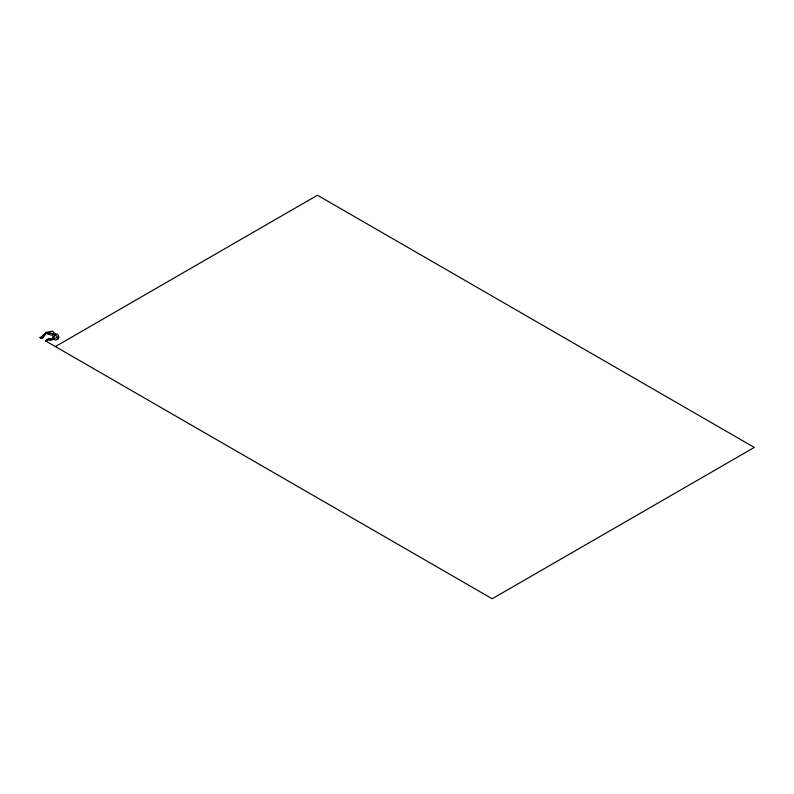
<?xml version="1.0" encoding="UTF-8"?>
<svg xmlns="http://www.w3.org/2000/svg" width="794" height="794" viewBox="0 0 794 794"><rect width="100%" height="100%" fill="white"/><g stroke="black" fill="none" stroke-linecap="round" stroke-linejoin="round"><path stroke-width="1.19" d="M45.873 341.083L47.749 339.385L58.994 337.5L57.664 334.274L46.35 332.736L43.491 334.77L43.819 336.964L40.355 337.887M45.387 340.795L46.429 339.872L51.024 339.822L54.965 335.743L51.719 333.391L46.409 333.162L42.826 335.415L42.181 337.529L40.742 338.115M55.372 346.561L317.471 195.235L754.3 447.439L492.201 598.765L45.546 340.884M39.7 337.51L44.643 335.495L46.151 332.368L52.741 331.138L58.567 338.73L56.176 339.981L48.444 338.383L46.409 341.39L47.729 339.574L50.975 340.011L54.181 339.177L52.464 335.425L46.171 333.51L42.598 335.783L42.965 337.907L41.209 338.383"/></g></svg>
